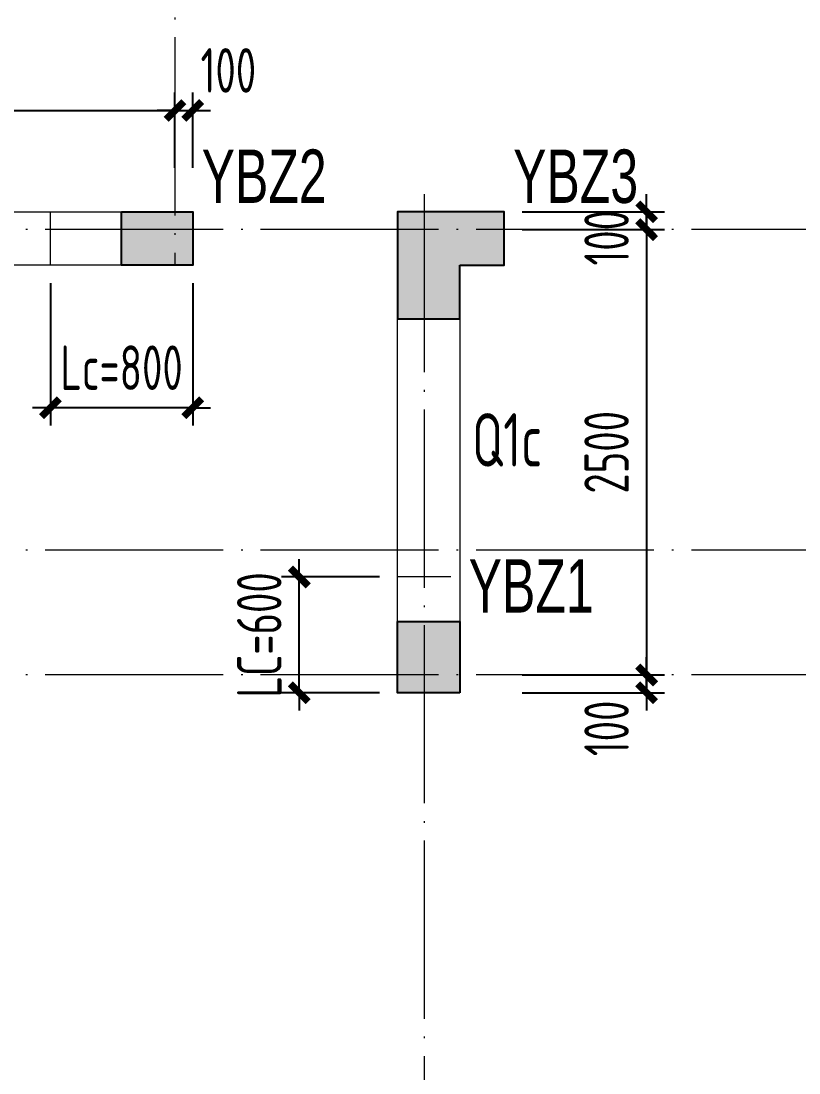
# Model space of a CAD drawing. Extents: x 5874492 to 7194610, y -939842 to -279257.
# Drawn here: x 6295580 to 6299950, y -470524 to -464618 of the extents above; entities that cross this region are included whole.
import ezdxf

# ---------------------------------------------------------------- set-up
doc = ezdxf.new("R2010")
doc.units = 0
doc.header["$LTSCALE"] = 1000
doc.linetypes.add('DOTE', pattern=[2.42, 2, -0.2, 0.02, -0.2])
for name, color, linetype, lineweight in [('A-轴线-塔楼', 1, 'DOTE', 9), ('S-基础-HATCH', 251, 'Continuous', 20), ('S-墙柱-DIM', 3, 'Continuous', 20), ('S-墙柱-Lc填充', 8, 'Continuous', 20), ('S-墙柱-WALL', 6, 'Continuous', 20), ('S-墙柱-编号', 4, 'Continuous', 20), ('S-轴网-轴线', 1, 'DOTE', 9), ('S-通用-TEXT', 7, 'Continuous', 20)]:
    doc.layers.add(name, color=color, linetype=linetype, lineweight=lineweight)
doc.layers.add('COLU_TH', color=5, linetype='Continuous')
doc.styles.add('BW_Dim', font='Bweng.shx', dxfattribs={"width": 0.7, "bigfont": 'hztxt.shx'})
doc.styles.add('TSSD_Dimension', font='tssdeng.shx', dxfattribs={"width": 0.7, "bigfont": 'tssdchn.shx'})
doc.styles.add('TSSD_Rein', font='tssdeng.shx', dxfattribs={"width": 0.7, "bigfont": 'hztxt.shx'})
doc.dimstyles.new('TSSD_100_100', dxfattribs={"dimtxt": 250, "dimasz": 100, "dimexe": 100, "dimexo": 100, "dimgap": 100, "dimtad": 1, "dimdec": 0, "dimzin": 0, "dimdsep": 46, "dimtxsty": 'TSSD_Dimension', "dimblk": 'ARCHTICK', "dimcen": 0, "dimdle": 100, "dimclrt": 7, "dimadec": 0, "dimazin": 0, "dimtfac": 1, "dimtdec": 0, "dimtix": 1, "dimtmove": 2, "dimatfit": 0, "dimfxl": 0, "dimtolj": 1, "dimtzin": 0, "dimarcsym": 0})

# ---------------------------------------------------------------- blocks, each defined once
blk = doc.blocks.new('_ArchTick')
at = {"color": 0, "linetype": 'ByBlock', "const_width": 0.4}
blk.add_lwpolyline([(-0.5, -0.5), (0.5, 0.5)], dxfattribs=at)
blk = doc.blocks.new('*D2026')
at = {"layer": 'Defpoints', "color": 0, "transparency": 16777216}
for p in [(6296544.5, -465120), (6296444.5, -465542.8), (6296544.5, -465542.8)]:
    blk.add_point(p, dxfattribs=at)
at = {"layer": 'S-墙柱-DIM', "color": 0, "lineweight": -2, "transparency": 16777216}
for p, q in [((6296444.5, -465442.8), (6296444.5, -465020)), ((6296544.5, -465442.8), (6296544.5, -465020)), ((6296444.5, -465120), (6296344.5, -465120)), ((6296444.5, -465120), (6296544.5, -465120)), ((6296544.5, -465120), (6296644.5, -465120))]:
    blk.add_line(p, q, dxfattribs=at)
at = {"layer": 'S-墙柱-DIM', "color": 0, "lineweight": -2, "transparency": 16777216, "xscale": 100, "yscale": 100, "zscale": 100}
blk.add_blockref('_ArchTick', (6296444.5, -465120), dxfattribs=at)
at = {"layer": 'S-墙柱-DIM', "color": 0, "lineweight": -2, "transparency": 16777216, "xscale": 100, "yscale": 100, "zscale": 100, "rotation": 180}
blk.add_blockref('_ArchTick', (6296544.5, -465120), dxfattribs=at)
at = {"layer": 'S-墙柱-DIM', "color": 7, "transparency": 16777216, "insert": (6296744.5, -464895), "char_height": 250, "attachment_point": 5, "style": 'TSSD_Dimension'}
blk.add_mtext('\\A1;100', dxfattribs=at)
blk = doc.blocks.new('*D2027')
at = {"layer": 'Defpoints', "color": 0, "transparency": 16777216}
for p in [(6296444.5, -465120), (6293744.5, -465542.8), (6296444.5, -465542.8)]:
    blk.add_point(p, dxfattribs=at)
at = {"layer": 'S-墙柱-DIM', "color": 0, "lineweight": -2, "transparency": 16777216}
for p, q in [((6293744.5, -465442.8), (6293744.5, -465020)), ((6296444.5, -465442.8), (6296444.5, -465020)), ((6293644.5, -465120), (6296544.5, -465120))]:
    blk.add_line(p, q, dxfattribs=at)
at = {"layer": 'S-墙柱-DIM', "color": 0, "lineweight": -2, "transparency": 16777216, "xscale": 100, "yscale": 100, "zscale": 100, "rotation": 180}
blk.add_blockref('_ArchTick', (6293744.5, -465120), dxfattribs=at)
at = {"layer": 'S-墙柱-DIM', "color": 0, "lineweight": -2, "transparency": 16777216, "xscale": 100, "yscale": 100, "zscale": 100}
blk.add_blockref('_ArchTick', (6296444.5, -465120), dxfattribs=at)
at = {"layer": 'S-墙柱-DIM', "color": 7, "transparency": 16777216, "insert": (6295094.5, -464895), "char_height": 250, "attachment_point": 5, "style": 'TSSD_Dimension'}
blk.add_mtext('\\A1;2700', dxfattribs=at)
blk = doc.blocks.new('*D2032')
at = {"layer": 'Defpoints', "color": 0, "transparency": 16777216}
for p in [(6298294.5, -468289.2), (6299094.5, -468289.2), (6298294.5, -468389.2)]:
    blk.add_point(p, dxfattribs=at)
at = {"layer": 'S-墙柱-DIM', "color": 0, "lineweight": -2, "transparency": 16777216}
for p, q in [((6299094.5, -468289.2), (6299094.5, -468189.2)), ((6298394.5, -468289.2), (6299194.5, -468289.2)), ((6299094.5, -468389.2), (6299094.5, -468289.2)), ((6298394.5, -468389.2), (6299194.5, -468389.2)), ((6299094.5, -468389.2), (6299094.5, -468489.2))]:
    blk.add_line(p, q, dxfattribs=at)
at = {"layer": 'S-墙柱-DIM', "color": 0, "lineweight": -2, "transparency": 16777216, "xscale": 100, "yscale": 100, "zscale": 100}
for p, rotation in [((6299094.5, -468289.2), 270), ((6299094.5, -468389.2), 90)]:
    blk.add_blockref('_ArchTick', p, dxfattribs=dict(at, rotation=rotation))
at = {"layer": 'S-墙柱-DIM', "color": 7, "transparency": 16777216, "insert": (6298869.5, -468589.2), "char_height": 250, "attachment_point": 5, "rotation": 90, "style": 'TSSD_Dimension'}
blk.add_mtext('\\A1;100', dxfattribs=at)
blk = doc.blocks.new('*D2033')
at = {"layer": 'Defpoints', "color": 0, "transparency": 16777216}
for p in [(6298294.5, -465789.2), (6298294.5, -468289.2), (6299094.5, -468289.2)]:
    blk.add_point(p, dxfattribs=at)
at = {"layer": 'S-墙柱-DIM', "color": 0, "lineweight": -2, "transparency": 16777216}
for p, q in [((6299094.5, -465689.2), (6299094.5, -468389.2)), ((6298394.5, -465789.2), (6299194.5, -465789.2)), ((6298394.5, -468289.2), (6299194.5, -468289.2))]:
    blk.add_line(p, q, dxfattribs=at)
at = {"layer": 'S-墙柱-DIM', "color": 0, "lineweight": -2, "transparency": 16777216, "xscale": 100, "yscale": 100, "zscale": 100}
for p, rotation in [((6299094.5, -465789.2), 90), ((6299094.5, -468289.2), 270)]:
    blk.add_blockref('_ArchTick', p, dxfattribs=dict(at, rotation=rotation))
at = {"layer": 'S-墙柱-DIM', "color": 7, "transparency": 16777216, "insert": (6298869.5, -467039.2), "char_height": 250, "attachment_point": 5, "rotation": 90, "style": 'TSSD_Dimension'}
blk.add_mtext('\\A1;2500', dxfattribs=at)
blk = doc.blocks.new('*D2034')
at = {"layer": 'Defpoints', "color": 0, "transparency": 16777216}
for p in [(6298294.5, -465689.2), (6299094.5, -465689.2), (6298294.5, -465789.2)]:
    blk.add_point(p, dxfattribs=at)
at = {"layer": 'S-墙柱-DIM', "color": 0, "lineweight": -2, "transparency": 16777216}
for p, q in [((6299094.5, -465689.2), (6299094.5, -465589.2)), ((6298394.5, -465689.2), (6299194.5, -465689.2)), ((6299094.5, -465789.2), (6299094.5, -465689.2)), ((6298394.5, -465789.2), (6299194.5, -465789.2)), ((6299094.5, -465789.2), (6299094.5, -465889.2))]:
    blk.add_line(p, q, dxfattribs=at)
at = {"layer": 'S-墙柱-DIM', "color": 0, "lineweight": -2, "transparency": 16777216, "xscale": 100, "yscale": 100, "zscale": 100}
for p, rotation in [((6299094.5, -465689.2), 270), ((6299094.5, -465789.2), 90)]:
    blk.add_blockref('_ArchTick', p, dxfattribs=dict(at, rotation=rotation))
at = {"layer": 'S-墙柱-DIM', "color": 7, "transparency": 16777216, "insert": (6298869.5, -465834.8), "char_height": 250, "attachment_point": 5, "rotation": 90, "style": 'TSSD_Dimension'}
blk.add_mtext('\\A1;100', dxfattribs=at)
blk = doc.blocks.new('*D2115')
at = {"layer": 'Defpoints', "color": 0, "transparency": 16777216}
for p in [(6295744.5, -465989.2), (6296544.5, -465989.2), (6295744.5, -466789.2)]:
    blk.add_point(p, dxfattribs=at)
at = {"layer": 'S-墙柱-DIM', "color": 0, "lineweight": -2, "transparency": 16777216}
for p, q in [((6295744.5, -466089.2), (6295744.5, -466889.2)), ((6296544.5, -466089.2), (6296544.5, -466889.2)), ((6295744.5, -466789.2), (6295644.5, -466789.2)), ((6296544.5, -466789.2), (6295744.5, -466789.2)), ((6296544.5, -466789.2), (6296644.5, -466789.2))]:
    blk.add_line(p, q, dxfattribs=at)
at = {"layer": 'S-墙柱-DIM', "color": 0, "lineweight": -2, "transparency": 16777216, "xscale": 100, "yscale": 100, "zscale": 100}
blk.add_blockref('_ArchTick', (6295744.5, -466789.2), dxfattribs=at)
at = {"layer": 'S-墙柱-DIM', "color": 0, "lineweight": -2, "transparency": 16777216, "xscale": 100, "yscale": 100, "zscale": 100, "rotation": 180}
blk.add_blockref('_ArchTick', (6296544.5, -466789.2), dxfattribs=at)
at = {"layer": 'S-墙柱-DIM', "color": 7, "transparency": 16777216, "insert": (6296144.5, -466564.2), "char_height": 250, "attachment_point": 5, "style": 'TSSD_Dimension'}
blk.add_mtext('\\A1;Lc=800', dxfattribs=at)
blk = doc.blocks.new('*D2116')
at = {"layer": 'Defpoints', "color": 0, "transparency": 16777216}
for p in [(6297143.2, -467739.2), (6297694.5, -467739.2), (6297694.5, -468389.2)]:
    blk.add_point(p, dxfattribs=at)
at = {"layer": 'S-墙柱-DIM', "color": 0, "lineweight": -2, "transparency": 16777216}
for p, q in [((6297143.2, -467739.2), (6297143.2, -467639.2)), ((6297594.5, -467739.2), (6297043.2, -467739.2)), ((6297143.2, -468389.2), (6297143.2, -467739.2)), ((6297594.5, -468389.2), (6297043.2, -468389.2)), ((6297143.2, -468389.2), (6297143.2, -468489.2))]:
    blk.add_line(p, q, dxfattribs=at)
at = {"layer": 'S-墙柱-DIM', "color": 0, "lineweight": -2, "transparency": 16777216, "xscale": 100, "yscale": 100, "zscale": 100}
for p, rotation in [((6297143.2, -467739.2), 270), ((6297143.2, -468389.2), 90)]:
    blk.add_blockref('_ArchTick', p, dxfattribs=dict(at, rotation=rotation))
at = {"layer": 'S-墙柱-DIM', "color": 7, "transparency": 16777216, "insert": (6296918.2, -468064.2), "char_height": 250, "attachment_point": 5, "rotation": 90, "style": 'TSSD_Dimension'}
blk.add_mtext('\\A1;LC=600', dxfattribs=at)
blk = doc.blocks.new('A$C3FF375C5')
at = {"layer": 'A-轴线-塔楼', "linetype": 'DOTE', "ltscale": 0.5}
for p, q in [((8800, 18440.3), (8800, 9900)), ((10200, 10300), (10200, -8548.9)), ((59891.4, 10100), (-2283.6, 10100)), ((59891.4, 8300), (-2283.6, 8300)), ((59891.4, 7600), (-2283.6, 7600))]:
    blk.add_line(p, q, dxfattribs=at)

msp = doc.modelspace()

# ---------------------------------------------------------------- hatches: boundary and pattern name
at = {"layer": 'S-基础-HATCH'}
h = msp.add_hatch(color=256, dxfattribs=at)
h.paths.add_polyline_path([(6328994.5, -466659.2), (6328644.5, -466659.2), (6328644.5, -466189.2), (6328494.5, -466189.2), (6328494.5, -465989.2), (6328344.5, -465989.2), (6328344.5, -465689.2), (6328644.5, -465689.2), (6328644.5, -465389.2), (6328994.5, -465389.2)])
h.paths.add_polyline_path([(6293494.5, -466659.2), (6293844.5, -466659.2), (6293844.5, -466189.2), (6293994.5, -466189.2), (6293994.5, -465989.2), (6294144.5, -465989.2), (6294144.5, -465689.2), (6293844.5, -465689.2), (6293844.5, -465389.2), (6293494.5, -465389.2)])
h.paths.add_polyline_path([(6300644.5, -463139.2), (6300644.5, -463439.2), (6300944.5, -463439.2), (6300944.5, -463364.2), (6301144.5, -463364.2), (6301144.5, -462864.2), (6300944.5, -462864.2), (6300944.5, -462639.2), (6300644.5, -462639.2), (6300644.5, -462939.2), (6300344.5, -462939.2), (6300344.5, -463139.2)])
h.paths.add_polyline_path([(6314194.5, -464389.2), (6313894.5, -464389.2), (6313894.5, -463489.2), (6313594.5, -463489.2), (6313594.5, -463189.2), (6314394.6, -463189.2), (6314394.6, -463689.2), (6314194.5, -463689.2)])
h.paths.add_polyline_path([(6308294.5, -464389.2), (6308594.5, -464389.2), (6308594.5, -463489.2), (6308894.5, -463489.2), (6308894.5, -463189.2), (6308094.5, -463189.2), (6308094.5, -463689.2), (6308294.5, -463689.2)])
h.paths.add_polyline_path([(6311794.5, -463289.2), (6312294.5, -463289.2), (6312294.5, -462889.2), (6312494.5, -462889.2), (6312494.5, -463189.2), (6312794.5, -463189.2), (6312794.5, -463489.2), (6311794.5, -463489.2)])
h.paths.add_polyline_path([(6310694.5, -463289.2), (6310194.5, -463289.2), (6310194.5, -462889.2), (6309994.5, -462889.2), (6309994.5, -463189.2), (6309694.5, -463189.2), (6309694.5, -463489.2), (6310694.5, -463489.2)])
h.paths.add_polyline_path([(6312494.5, -461889.2), (6312294.5, -461889.2), (6312294.5, -461189.2), (6311994.5, -461189.2), (6311994.5, -460989.2), (6312894.5, -460989.2), (6312894.5, -461589.2), (6312494.5, -461589.2)])
h.paths.add_polyline_path([(6309994.5, -461889.2), (6310194.5, -461889.2), (6310194.5, -461189.2), (6310494.5, -461189.2), (6310494.5, -460989.2), (6309594.5, -460989.2), (6309594.5, -461589.2), (6309994.5, -461589.2)])
h.paths.add_polyline_path([(6320544.5, -464339.2), (6320844.5, -464339.2), (6320844.5, -463439.2), (6321144.5, -463439.2), (6321144.5, -463239.2), (6320844.5, -463239.2), (6320844.5, -462939.2), (6320544.5, -462939.2), (6320544.5, -463239.2), (6320344.5, -463239.2), (6320344.5, -463739.2), (6320544.5, -463739.2)])
h.paths.add_polyline_path([(6323344.5, -462789.2), (6323544.5, -462789.2), (6323544.5, -463439.2), (6323044.5, -463439.2), (6323044.5, -463239.2), (6323344.5, -463239.2)])
h.paths.add_polyline_path([(6325544.5, -475739.2), (6324794.5, -475739.2), (6324794.5, -475589.2), (6324794.5, -475289.2), (6324444.5, -475289.2), (6324444.5, -475589.2), (6324444.5, -475739.2), (6323744.5, -475739.2), (6323744.5, -476089.2), (6325544.5, -476089.2)])
h.paths.add_polyline_path([(6317044.5, -475739.2), (6317769.5, -475739.2), (6317769.5, -475589.2), (6317769.5, -475239.2), (6318119.5, -475239.2), (6318119.5, -475589.2), (6318119.5, -475739.2), (6318844.5, -475739.2), (6318844.5, -476089.2), (6317044.5, -476089.2)])
h.paths.add_polyline_path([(6310344.5, -475739.2), (6311069.5, -475739.2), (6311069.5, -475589.2), (6311069.5, -475239.2), (6311419.5, -475239.2), (6311419.5, -475589.2), (6311419.5, -475739.2), (6312144.5, -475739.2), (6312144.5, -476089.2), (6310344.5, -476089.2)])
h.paths.add_polyline_path([(6324444.5, -472639.2), (6324444.5, -472039.2), (6324794.5, -472039.2), (6324794.5, -472639.2)])
h.paths.add_polyline_path([(6303644.5, -475739.2), (6304369.5, -475739.2), (6304369.5, -475589.2), (6304369.5, -475239.2), (6304719.5, -475239.2), (6304719.5, -475589.2), (6304719.5, -475589.2), (6304719.5, -475739.2), (6305444.5, -475739.2), (6305444.5, -476089.2), (6303644.5, -476089.2)])
h.paths.add_polyline_path([(6296944.5, -475739.2), (6297694.5, -475739.2), (6297694.5, -475539.2), (6297694.5, -475239.2), (6298044.5, -475239.2), (6298044.5, -475539.2), (6298044.5, -475739.2), (6298744.5, -475739.2), (6298744.5, -476089.2), (6296944.5, -476089.2)])
h.paths.add_polyline_path([(6287894.5, -475789.2), (6287894.5, -475489.2), (6287544.5, -475489.2), (6287544.5, -476389.2), (6288044.5, -476389.2), (6288044.5, -475789.2)])
h.paths.add_polyline_path([(6287894.5, -468489.2), (6288634.5, -468489.2), (6288634.5, -468139.2), (6287544.5, -468139.2), (6287544.5, -468839.2), (6287894.5, -468839.2)])
h.paths.add_polyline_path([(6293494.5, -468489.2), (6293494.5, -468789.2), (6293844.5, -468789.2), (6293844.5, -468139.2), (6292919.5, -468139.2), (6292919.5, -468489.2)])
h.paths.add_polyline_path([(6293844.5, -470589.2), (6293844.5, -471189.2), (6293494.5, -471189.2), (6293494.5, -470589.2)])
h.paths.add_polyline_path([(6293494.5, -472239.2), (6293844.5, -472239.2), (6293844.5, -472839.2), (6293494.5, -472839.2)])
h.paths.add_polyline_path([(6293494.5, -475789.2), (6293244.5, -475789.2), (6293244.5, -476389.2), (6293844.5, -476389.2), (6293844.5, -475489.2), (6293494.5, -475489.2)])
h.paths.add_polyline_path([(6297694.5, -472039.2), (6298044.5, -472039.2), (6298044.5, -472639.2), (6297694.5, -472639.2)])
h.paths.add_polyline_path([(6293494.5, -461389.2), (6293494.5, -461689.2), (6293844.5, -461689.2), (6293844.5, -460639.2), (6293194.5, -460639.2), (6293194.5, -461389.2)])
h.paths.add_polyline_path([(6296144.5, -465689.2), (6296544.5, -465689.2), (6296544.5, -465989.2), (6296144.5, -465989.2)])
h.paths.add_polyline_path([(6300644.5, -460839.2), (6300344.5, -460839.2), (6300344.5, -460539.2), (6301244.5, -460539.2), (6301244.5, -461139.2), (6300944.5, -461139.2), (6300944.5, -461439.2), (6300644.5, -461439.2)])
h.paths.add_polyline_path([(6300944.5, -464339.2), (6300644.5, -464339.2), (6300644.5, -463939.2), (6300944.5, -463939.2)])
h.paths.add_polyline_path([(6298544.5, -460839.2), (6298544.5, -461339.2), (6298344.5, -461339.2), (6298344.5, -460539.2), (6298844.5, -460539.2), (6298844.5, -460839.2)])
h.paths.add_polyline_path([(6298544.5, -462939.2), (6298544.5, -462439.2), (6298344.5, -462439.2), (6298344.5, -463139.2), (6298844.5, -463139.2), (6298844.5, -462939.2)])
h.paths.add_polyline_path([(6300619.5, -465989.2), (6300619.5, -465689.2), (6301019.5, -465689.2), (6301019.5, -465989.2)])
h.paths.add_polyline_path([(6302244.5, -465989.2), (6302244.5, -466329.2), (6302744.5, -466329.2), (6302744.5, -465689.2), (6301944.5, -465689.2), (6301944.5, -465989.2)])
h.paths.add_polyline_path([(6298044.5, -468389.2), (6297694.5, -468389.2), (6297694.5, -467989.2), (6298044.5, -467989.2)])
h.paths.add_polyline_path([(6298044.5, -465989.2), (6298294.5, -465989.2), (6298294.5, -465689.2), (6297694.5, -465689.2), (6297694.5, -466289.2), (6298044.5, -466289.2)])
h.paths.add_polyline_path([(6301594.5, -470189.2), (6301244.5, -470189.2), (6301244.5, -469789.2), (6301594.5, -469789.2)])
h.paths.add_polyline_path([(6301594.5, -467789.2), (6302494.5, -467789.2), (6302494.5, -467489.2), (6301244.5, -467489.2), (6301244.5, -468089.2), (6301594.5, -468089.2)])
h.paths.add_polyline_path([(6307494.5, -467789.2), (6307494.5, -468089.2), (6307844.5, -468089.2), (6307844.5, -467489.2), (6306594.5, -467489.2), (6306594.5, -467789.2)])
h.paths.add_polyline_path([(6307844.5, -469789.2), (6307844.5, -470189.2), (6307494.5, -470189.2), (6307494.5, -469789.2)])
h.paths.add_polyline_path([(6305044.5, -467489.2), (6305044.5, -467689.2), (6304719.5, -467689.2), (6304719.5, -467989.2), (6304369.5, -467989.2), (6304369.5, -467689.2), (6304044.5, -467689.2), (6304044.5, -467489.2)])
h.paths.add_polyline_path([(6304719.5, -470189.2), (6304369.5, -470189.2), (6304369.5, -469789.2), (6304719.5, -469789.2)])
h.paths.add_polyline_path([(6301594.5, -474289.2), (6301244.5, -474289.2), (6301244.5, -473889.2), (6301594.5, -473889.2)])
h.paths.add_polyline_path([(6301594.5, -472089.2), (6301844.5, -472089.2), (6301844.5, -471789.2), (6301244.5, -471789.2), (6301244.5, -472389.2), (6301594.5, -472389.2)])
h.paths.add_polyline_path([(6307494.5, -472089.2), (6307494.5, -472389.2), (6307844.5, -472389.2), (6307844.5, -471789.2), (6307244.5, -471789.2), (6307244.5, -472089.2)])
h.paths.add_polyline_path([(6307844.5, -473889.2), (6307844.5, -474289.2), (6307494.5, -474289.2), (6307494.5, -473889.2)])
h.paths.add_polyline_path([(6304369.5, -471389.2), (6304719.5, -471389.2), (6304719.5, -471989.2), (6304369.5, -471989.2)])
h.paths.add_polyline_path([(6311069.5, -472039.2), (6311419.5, -472039.2), (6311419.5, -472639.2), (6311069.5, -472639.2)])
h.paths.add_polyline_path([(6320894.5, -467789.2), (6320894.5, -468089.2), (6321244.5, -468089.2), (6321244.5, -467489.2), (6319994.5, -467489.2), (6319994.5, -467789.2)])
h.paths.add_polyline_path([(6321244.5, -469789.2), (6321244.5, -470189.2), (6320894.5, -470189.2), (6320894.5, -469789.2)])
h.paths.add_polyline_path([(6320894.5, -472089.2), (6320894.5, -472389.2), (6321244.5, -472389.2), (6321244.5, -471789.2), (6320644.5, -471789.2), (6320644.5, -472089.2)])
h.paths.add_polyline_path([(6321244.5, -473889.2), (6321244.5, -474289.2), (6320894.5, -474289.2), (6320894.5, -473889.2)])
h.paths.add_polyline_path([(6318444.5, -467489.2), (6318444.5, -467689.2), (6318119.5, -467689.2), (6318119.5, -467989.2), (6317769.5, -467989.2), (6317769.5, -467689.2), (6317444.5, -467689.2), (6317444.5, -467489.2)])
h.paths.add_polyline_path([(6318119.5, -470189.2), (6317769.5, -470189.2), (6317769.5, -469789.2), (6318119.5, -469789.2)])
h.paths.add_polyline_path([(6314994.5, -470189.2), (6314644.5, -470189.2), (6314644.5, -469789.2), (6314994.5, -469789.2)])
h.paths.add_polyline_path([(6314994.5, -467789.2), (6315894.5, -467789.2), (6315894.5, -467489.2), (6314644.5, -467489.2), (6314644.5, -468089.2), (6314994.5, -468089.2)])
h.paths.add_polyline_path([(6317769.5, -471389.2), (6318119.5, -471389.2), (6318119.5, -471989.2), (6317769.5, -471989.2)])
h.paths.add_polyline_path([(6314994.5, -474289.2), (6314644.5, -474289.2), (6314644.5, -473889.2), (6314994.5, -473889.2)])
h.paths.add_polyline_path([(6314994.5, -472089.2), (6315244.5, -472089.2), (6315244.5, -471789.2), (6314644.5, -471789.2), (6314644.5, -472389.2), (6314994.5, -472389.2)])
h.paths.add_polyline_path([(6328994.5, -475789.2), (6328994.5, -475489.2), (6328644.5, -475489.2), (6328644.5, -476389.2), (6329244.5, -476389.2), (6329244.5, -475789.2)])
h.paths.add_polyline_path([(6328644.5, -472839.2), (6328644.5, -472239.2), (6328994.5, -472239.2), (6328994.5, -472839.2)])
h.paths.add_polyline_path([(6328994.5, -471189.2), (6328644.5, -471189.2), (6328644.5, -470789.2), (6328994.5, -470789.2)])
h.paths.add_polyline_path([(6328994.5, -468489.2), (6329344.5, -468489.2), (6329344.5, -468139.2), (6328644.5, -468139.2), (6328644.5, -468789.2), (6328994.5, -468789.2)])
h.paths.add_polyline_path([(6328994.3, -461289.2), (6329294.5, -461289.2), (6329294.5, -460639.2), (6328644.5, -460639.2), (6328644.5, -461589.2), (6328994.3, -461589.2)])
h.paths.add_polyline_path([(6326344.5, -465989.2), (6325944.5, -465989.2), (6325944.5, -465689.2), (6326344.5, -465689.2)])
h.paths.add_polyline_path([(6324444.5, -465989.2), (6324444.5, -466289.2), (6324794.5, -466289.2), (6324794.5, -465689.2), (6324194.5, -465689.2), (6324194.5, -465989.2)])
h.paths.add_polyline_path([(6324794.5, -467989.2), (6324794.5, -468389.2), (6324444.5, -468389.2), (6324444.5, -467989.2)])
h.paths.add_polyline_path([(6320844.5, -461239.2), (6321144.5, -461239.2), (6321144.5, -460939.2), (6320244.5, -460939.2), (6320244.5, -461539.2), (6320544.5, -461539.2), (6320544.5, -461839.2), (6320844.5, -461839.2)])
h.paths.add_polyline_path([(6323344.5, -461239.2), (6323344.5, -461689.2), (6323544.5, -461689.2), (6323544.5, -460639.2), (6323044.5, -460639.2), (6323044.5, -460939.2), (6322744.5, -460939.2), (6322744.5, -461239.2)])
h.paths.add_polyline_path([(6320244.5, -465989.2), (6320544.5, -465989.2), (6320544.5, -465689.2), (6319744.5, -465689.2), (6319744.5, -466329.2), (6320244.5, -466329.2)])
h.paths.add_polyline_path([(6321594.5, -465689.2), (6321869.5, -465689.2), (6321869.5, -465989.2), (6321594.5, -465989.2)])
h.paths.add_polyline_path([(6313894.5, -465989.2), (6313894.5, -465689.2), (6314294.5, -465689.2), (6314294.5, -465989.2)])
h.paths.add_polyline_path([(6315644.5, -465989.2), (6315644.5, -466329.2), (6316144.5, -466329.2), (6316144.5, -465689.2), (6315344.5, -465689.2), (6315344.5, -465989.2)])
h.paths.add_polyline_path([(6311694.5, -465689.2), (6311694.5, -465989.2), (6311419.5, -465989.2), (6311419.5, -466289.2), (6311069.5, -466289.2), (6311069.5, -465989.2), (6310994.5, -465989.2), (6310994.5, -465689.2)])
h.paths.add_polyline_path([(6311419.5, -468389.2), (6311069.5, -468389.2), (6311069.5, -467989.2), (6311419.5, -467989.2)])
h.paths.add_polyline_path([(6306844.5, -465989.2), (6307144.5, -465989.2), (6307144.5, -465689.2), (6306344.5, -465689.2), (6306344.5, -466329.2), (6306844.5, -466329.2)])
h.paths.add_polyline_path([(6308194.5, -465689.2), (6308594.5, -465689.2), (6308594.5, -465989.2), (6308194.5, -465989.2)])
h.paths.add_polyline_path([(6334594.5, -468489.2), (6334444.5, -468489.2), (6333854.5, -468489.2), (6333854.5, -468139.2), (6334944.5, -468139.2), (6334944.5, -468989.2), (6334594.5, -468989.2)])
h.paths.add_polyline_path([(6334594.5, -475789.2), (6334444.5, -475789.2), (6334444.5, -476389.2), (6334944.5, -476389.2), (6334944.5, -475489.2), (6334594.5, -475489.2)])

# ---------------------------------------------------------------- linework, layer by layer
at = {"layer": 'COLU_TH'}
for points in [[(6296144.5, -465689.2), (6296544.5, -465689.2), (6296544.5, -465989.2), (6296144.5, -465989.2)], [(6298044.5, -465989.2), (6298294.5, -465989.2), (6298294.5, -465689.2), (6297694.5, -465689.2), (6297694.5, -466289.2), (6298044.5, -466289.2)], [(6298044.5, -468389.2), (6297694.5, -468389.2), (6297694.5, -467989.2), (6298044.5, -467989.2)]]:
    msp.add_lwpolyline(points, close=True, dxfattribs=at)
at = {"layer": 'S-墙柱-Lc填充'}
for p, q in [((6295744.5, -465989.2), (6295744.5, -465689.2)), ((6297994.5, -467739.2), (6297694.5, -467739.2))]:
    msp.add_line(p, q, dxfattribs=at)
at = {"layer": 'S-墙柱-WALL'}
msp.add_lwpolyline([(6293994.5, -465989.2), (6293994.5, -466189.2), (6293844.5, -466189.2), (6293844.5, -466659.2), (6293494.5, -466659.2), (6293494.5, -461389.2), (6293194.5, -461389.2), (6293194.5, -460639.2), (6293844.5, -460639.2), (6293844.5, -465689.2), (6296444.5, -465689.2), (6296544.5, -465689.2), (6296544.5, -465989.2), (6293994.5, -465989.2)], dxfattribs=at)
msp.add_lwpolyline([(6298044.5, -468389.2), (6297694.5, -468389.2), (6297694.5, -465689.2), (6298294.5, -465689.2), (6298294.5, -465989.2), (6298044.5, -465989.2)], close=True, dxfattribs=at)

# ---------------------------------------------------------------- block references
at = {"layer": 'S-轴网-轴线', "ltscale": 0.2}
msp.add_blockref('A$C3FF375C5', (6287644.5, -475889.2), dxfattribs=at)

# ---------------------------------------------------------------- texts
at = {"layer": 'S-墙柱-编号', "style": 'TSSD_Rein', "width": 0.7}
msp.add_text('Q1c', height=300, dxfattribs=at).set_placement((6298113.8, -467119.3))
at = {"layer": 'S-通用-TEXT', "color": 6, "style": 'BW_Dim', "width": 0.7}
for s, p in [('YBZ2', (6296594.5, -465639.2)), ('YBZ1', (6298094.5, -467939.2))]:
    msp.add_text(s, height=300, dxfattribs=at).set_placement(p)
at = {"layer": 'S-通用-TEXT', "style": 'BW_Dim', "width": 0.7}
msp.add_text('YBZ3', height=300, dxfattribs=at).set_placement((6298344.5, -465639.2))

# ---------------------------------------------------------------- dimensions: what is measured, and where the dimension line sits
at = {"layer": 'S-墙柱-DIM'}
dim = msp.add_linear_dim(base=(6296444.5, -465120), p1=(6293744.5, -465542.8), p2=(6296444.5, -465542.8), dimstyle='TSSD_100_100', dxfattribs=at)
dim.commit()
dim.dimension.update_dxf_attribs({"geometry": '*D2027', "text_midpoint": (6295094.5, -464895)})
dim = msp.add_linear_dim(base=(6296544.5, -465120), p1=(6296444.5, -465542.8), p2=(6296544.5, -465542.8), dimstyle='TSSD_100_100', dxfattribs=at)
dim.commit()
dim.dimension.update_dxf_attribs({"geometry": '*D2026', "text_midpoint": (6296744.5, -464895), "dimtype": 128})
for base, p1, p2, picture, middle in [((6299094.5, -465689.2), (6298294.5, -465789.2), (6298294.5, -465689.2), '*D2034', (6298869.5, -465834.8)), ((6299094.5, -468289.2), (6298294.5, -468389.2), (6298294.5, -468289.2), '*D2032', (6298869.5, -468589.2))]:
    dim = msp.add_linear_dim(base=base, p1=p1, p2=p2, angle=90, dimstyle='TSSD_100_100', dxfattribs=at)
    dim.commit()
    dim.dimension.update_dxf_attribs({"geometry": picture, "text_midpoint": middle, "dimtype": 128})
dim = msp.add_linear_dim(base=(6299094.5, -468289.2), p1=(6298294.5, -465789.2), p2=(6298294.5, -468289.2), angle=90, dimstyle='TSSD_100_100', dxfattribs=at)
dim.commit()
dim.dimension.update_dxf_attribs({"geometry": '*D2033', "text_midpoint": (6298869.5, -467039.2)})
for base, p1, p2, angle, text, picture, middle in [((6295744.5, -466789.2), (6296544.5, -465989.2), (6295744.5, -465989.2), 180, 'Lc=<>', '*D2115', (6296144.5, -466564.2)), ((6297143.2, -467739.2), (6297694.5, -468389.2), (6297694.5, -467739.2), 90, 'LC=600', '*D2116', (6296918.2, -468064.2))]:
    dim = msp.add_linear_dim(base=base, p1=p1, p2=p2, angle=angle, text=text, dimstyle='TSSD_100_100', dxfattribs=at)
    dim.commit()
    dim.dimension.update_dxf_attribs({"geometry": picture, "text_midpoint": middle})

doc.saveas('drawing.dxf')
